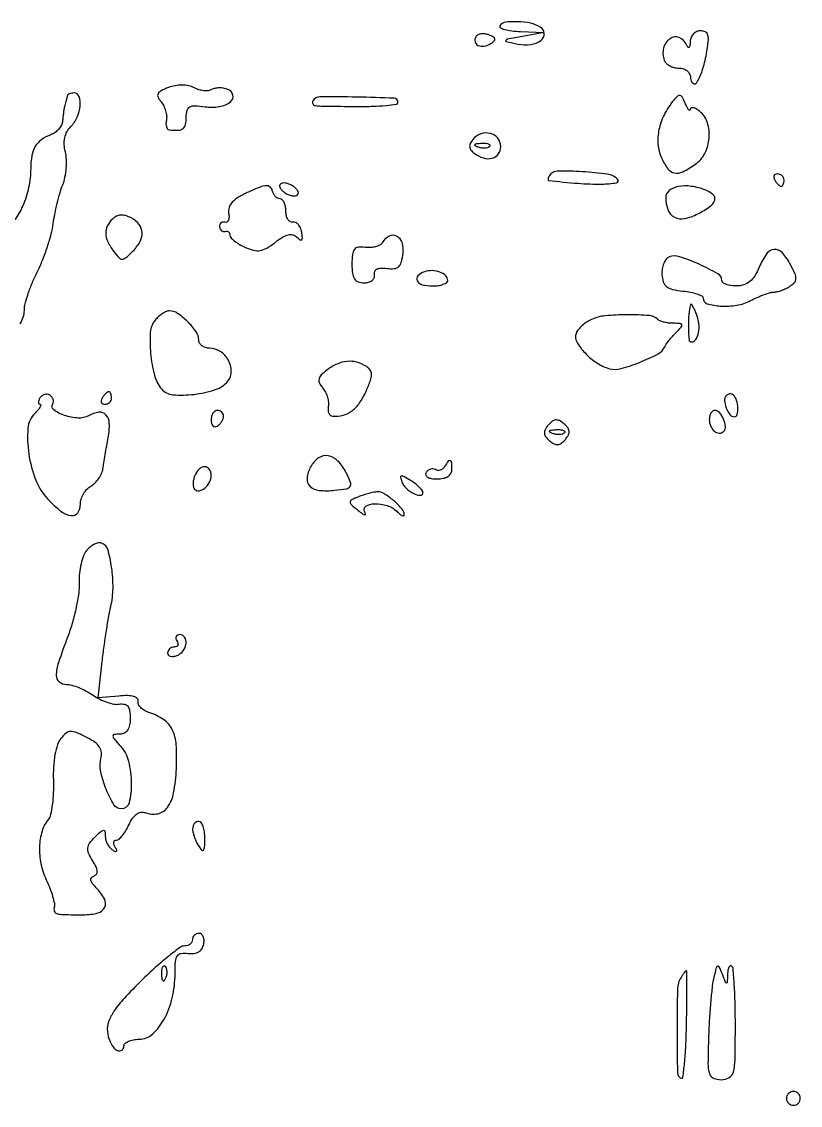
# Model space of a CAD drawing. Extents: x 0 to 5034, y 0 to 2560.
# Drawn here: x 3873.6 to 3998.6, y 796.4 to 970.5 of the extents above; entities that cross this region are included whole.
import ezdxf

# ---------------------------------------------------------------- set-up
doc = ezdxf.new("R2010")
doc.units = 0

msp = doc.modelspace()

# ---------------------------------------------------------------- linework, layer by layer
for points in [[(3950.367878, 969.786222, 0.428763), (3950.449511, 969.475017, 0.058735), (3951.143601, 969.192283, 0.038837), (3952.263645, 968.974724, 0.01992), (3953.690983, 968.868359), (3957.5, 968.736718), (3954, 968.083823, 0.001854), (3951.576079, 967.622352, 0.209769), (3951.314048, 967.441009, 0.514431), (3951.39066, 967.258981, 0.003845), (3953.24365, 966.85535, 0.086277), (3955.33304, 966.782904, 0.128709), (3957.012803, 967.480219, 0.257808), (3957.488847, 968.555793, 0.23659), (3956.849056, 969.593288, 0.088514), (3955.312231, 970.201788, 0.042696), (3953.201907, 970.445762, 0.040343), (3951.23199, 970.345439, 0.225115)], [(3946.515713, 968.025424, 0.191013), (3946.37394, 967.228674, 0.23802), (3946.834197, 966.646206, 0.152732), (3947.803525, 966.517896, 0.095806), (3948.881592, 966.92682, 0.03936), (3949.466726, 967.355474, 0.268353), (3949.580022, 967.680389, 0.227867), (3949.35823, 967.9802, 0.029854), (3948.615871, 968.317163, 0.058511), (3947.981629, 968.478786, 0.067768), (3947.358823, 968.477104, 0.078711), (3946.841624, 968.319872, 0.142196)], [(3980.921053, 967.25, -0.021021), (3980.862835, 966.583427, -0.185333), (3980.724694, 966.327933, -0.449116), (3980.54862, 966.351958, -0.051902), (3980.337719, 966.75, 0.205849), (3979.18223, 967.895926, 0.251184), (3977.690078, 967.720593, 0.181054), (3976.649126, 966.210138, 0.150517), (3976.754296, 964.25, 0.116338), (3977.070358, 963.771802, 0.066788), (3977.635018, 963.367188, 0.06102), (3978.3489, 963.093179, 0.061226), (3979.106989, 963, -0.080083), (3979.864054, 962.877962, -0.103387), (3980.471616, 962.52549, -0.109922), (3980.862004, 961.978775, -0.100622), (3981, 961.3, 0.241813), (3981.379872, 960.560461, 0.42937), (3981.988122, 960.677041, 0.067091), (3982.873058, 962.574878, 0.030159), (3983.533475, 965.25, 0.014795), (3983.839127, 967.243401, 0.091174), (3983.777891, 968.275087, 0.208094), (3983.377026, 968.800801, 0.127941), (3982.611291, 969, 0.106436), (3981.990364, 968.866307, 0.094939), (3981.450126, 968.485937, 0.091394), (3981.073474, 967.918188, 0.089836)], [(3897.135855, 959.871833, 0.02723), (3895.953466, 959.35064, 0.157627), (3895.475655, 958.875779, 0.232656), (3895.465345, 958.322478, 0.06363), (3895.946729, 957.564188, -0.057077), (3896.373419, 956.911062, -0.044366), (3896.685266, 956.121117, -0.045595), (3896.844326, 955.320799, -0.077223), (3896.810873, 954.639766, 0.046924), (3896.746882, 954.057395, 0.07205), (3896.811632, 953.555045, 0.09901), (3896.988083, 953.207173, 0.207084), (3897.25, 953.065577, 0.030189), (3898.723194, 953.026007, 0.152822), (3899.489693, 953.294392, 0.185973), (3899.88289, 953.917458, 0.04884), (3900, 955.113499, -0.060301), (3900.132121, 956.205031, -0.209097), (3900.554695, 956.757261, -0.140445), (3901.379407, 956.947155, -0.023248), (3903.018981, 956.783906, 0.078814), (3905.321946, 956.810564, 0.121945), (3907.136132, 957.602453, 0.304721), (3907.491792, 958.658092, 0.238841), (3906.660511, 959.57678, 0.050969), (3905.985863, 959.759547, 0.044024), (3905.25367, 959.814355, 0.046266), (3904.575289, 959.742354, 0.089076), (3904.068554, 959.542369, -0.113579), (3903.547618, 959.365456, -0.051449), (3902.822946, 959.366624, -0.047254), (3902.024142, 959.5276, -0.047405), (3901.270667, 959.83559, 0.070321), (3900.390781, 960.149178, 0.048334), (3899.335988, 960.260722, 0.045833), (3898.214796, 960.167633, 0.046606)], [(3920.344738, 957.75, 0.243578), (3920.30826, 957.264511, 0.266162), (3920.682283, 956.981545, 0.028863), (3921.99526, 956.889874, 0.000862), (3927.5, 956.833333, 0.010313), (3929.992205, 956.863436, 0.017076), (3932.090768, 957.003937, 0.011134), (3933.756836, 957.210355, 0.372009), (3934.000486, 957.492126, 0.402119), (3933.364302, 958.156159, 0.005817), (3927.392897, 958.338435, 0.006558), (3921.451088, 958.372699, 0.258167)], [(3978.260746, 957.814179, 0.056337), (3976.774976, 955.547252, 0.064784), (3975.917056, 953.108207, 0.0705), (3975.754065, 950.717563, 0.090697), (3976.305686, 948.589168, 0.049399), (3977.351313, 946.817633, 0.190343), (3978.41219, 946.148547, 0.165409), (3979.745305, 946.338253, 0.035467), (3981.777494, 947.556704, 0.125223), (3983.280268, 949.302834, 0.094308), (3983.96687, 951.751069, 0.097341), (3983.6983, 954.211946, 0.144824), (3982.5, 956, 0.035357), (3981.919039, 956.416545, 0.079788), (3981.419979, 956.622923, 0.162647), (3981.087035, 956.593014, 0.276313), (3980.929715, 956.372445, -0.31639), (3980.826068, 956.247689, -0.295669), (3980.666576, 956.298822, -0.060165), (3980.417826, 956.690862, -0.01758), (3980.132621, 957.34695, 0.026979), (3979.698169, 958.29713, 0.214029), (3979.32736, 958.588679, 0.249688), (3978.901855, 958.482401, 0.036001)], [(3946.031357, 951.537783, 0.059128), (3945.617012, 950.897852, 0.138195), (3945.514766, 950.341767, 0.14386), (3945.718811, 949.828785, 0.066181), (3946.237669, 949.321326, 0.084789), (3947.728649, 948.558422, 0.139054), (3949.136446, 948.519784, 0.17962), (3950.119686, 949.198749, 0.153949), (3950.5, 950.404671, 0.170357), (3950.035883, 951.727331, 0.163308), (3948.838942, 952.498071, 0.147205), (3947.317217, 952.431108, 0.136281)], [(3948.729167, 950.395833, -0.126455), (3948.402231, 950.202593, -0.060344), (3947.916927, 950.123424, -0.05415), (3947.359369, 950.160852, -0.051402), (3946.8125, 950.316886, -0.054073), (3946.395823, 950.538436, -0.470617), (3946.37858, 950.720685, -0.168741), (3946.670344, 950.862007, -0.018894), (3947.416667, 950.921053, -0.028489), (3948.112848, 950.910055, -0.077125), (3948.592839, 950.799335, -0.208169), (3948.77538, 950.614691, -0.296942)], [(3958.344437, 945.75, 0.030737), (3958.189096, 945.459537, 0.059424), (3958.108591, 945.209022, 0.100916), (3958.110137, 945.035716, 0.319495), (3958.190983, 944.961565, 0.0116), (3962.920712, 944.48441, 0.023195), (3966.676584, 944.368081, 0.033619), (3969.081767, 944.56728, 0.615291), (3969.267636, 945.132364, 0.16293), (3967.613622, 945.956745, 0.020721), (3963.597598, 946.351253, 0.017812), (3959.55178, 946.435676, 0.25627)], [(3994.5, 945, 0.029505), (3994.768994, 944.617226, 0.035638), (3995.066025, 944.29375, 0.038439), (3995.34829, 944.065539, 0.151918), (3995.559017, 944, 0.210953), (3995.727648, 944.07446, 0.081139), (3995.870461, 944.29375, 0.061769), (3995.967655, 944.617151, 0.042167), (3996, 945, 0.105053), (3995.918938, 945.381556, 0.099167), (3995.688914, 945.70625, 0.09642), (3995.345238, 945.923877, 0.093332), (3994.940983, 946, 0.108972), (3994.586039, 945.921712, 0.182303), (3994.3746, 945.70625, 0.161196), (3994.343488, 945.3821, 0.082592)], [(3909.979061, 943.086956, 0.028042), (3908.400207, 942.265949, 0.069887), (3907.386853, 941.454607, 0.103706), (3906.873879, 940.616873, 0.135049), (3906.807415, 939.723882, -0.049411), (3906.870683, 939.062994, -0.098768), (3906.766712, 938.550608, -0.161951), (3906.51963, 938.267875, -0.204414), (3906.178354, 938.223882, 0.098878), (3905.816817, 938.252123, 0.150889), (3905.531454, 938.12514, 0.15166), (3905.368314, 937.859989, 0.100193), (3905.35, 937.5, 0.077566), (3905.463827, 937.136807, 0.104762), (3905.67625, 936.867188, 0.122172), (3905.952627, 936.733137, 0.133334), (3906.25, 936.75, -0.108987), (3906.535807, 936.780015, -0.139303), (3906.779687, 936.679964, -0.132657), (3906.942536, 936.461646, -0.09456), (3907, 936.160515, 0.188032), (3907.153973, 935.76556, 0.038043), (3907.71436, 935.242145, 0.035296), (3908.500721, 934.698739, 0.026656), (3909.431864, 934.212999, 0.044199), (3910.790194, 933.733751, 0.103571), (3911.860579, 933.686151, 0.094107), (3912.923453, 934.073681, 0.032319), (3914.279294, 935.005053, -0.027945), (3915.46626, 935.835779, -0.081535), (3916.387389, 936.216631, -0.126987), (3917.135043, 936.199226, -0.128069), (3917.778129, 935.821871, 0.040899), (3918.276707, 935.398807, 0.372118), (3918.539039, 935.422636, 0.215978), (3918.656177, 935.75137, 0.020522), (3918.547862, 936.619301, 0.058348), (3918.345012, 937.320098, 0.080634), (3917.998261, 937.874107, 0.102233), (3917.567297, 938.199609, 0.167355), (3917.117163, 938.25, -0.187076), (3916.692277, 938.314094, -0.12135), (3916.328167, 938.660937, -0.087439), (3916.082244, 939.252926, -0.054878), (3916, 940, 0.044381), (3915.931911, 940.765593, 0.064209), (3915.727789, 941.4125, 0.084055), (3915.427474, 941.84996, 0.203094), (3915.073324, 942, -0.12994), (3914.694908, 942.100032, -0.075678), (3914.323883, 942.392731, -0.067055), (3914.016094, 942.825794, -0.061753), (3913.823324, 943.336956, 0.160898), (3913.469351, 943.90617, 0.192407), (3912.873048, 944.100625, 0.077033), (3911.848825, 943.872984, 0.012748)], [(3915, 944.075604, 0.142471), (3915.108138, 943.703798, 0.060245), (3915.440625, 943.297997, 0.052856), (3915.926166, 942.922397, 0.046632), (3916.5, 942.638374, 0.049166), (3917.07468, 942.480468, 0.08982), (3917.559375, 942.484956, 0.13955), (3917.877126, 942.644659, 0.209945), (3918, 942.924396, 0.142471), (3917.891862, 943.296202, 0.060245), (3917.559375, 943.702003, 0.052856), (3917.073834, 944.077603, 0.046632), (3916.5, 944.361626, 0.049166), (3915.92532, 944.519532, 0.08982), (3915.440625, 944.515044, 0.13955), (3915.122874, 944.355341, 0.209945)], [(3977, 942.2, 0.089382), (3977.358583, 940.210121, 0.187924), (3978.387384, 939.056102, 0.16863), (3980.020377, 938.830858, 0.070165), (3982.148756, 939.576925, 0.032408), (3984.106351, 940.755808, 0.162102), (3984.863432, 941.767248, 0.297027), (3984.633365, 942.645118, 0.092922), (3983.418213, 943.393011, 0.055407), (3981.089845, 944.001716, 0.082382), (3978.98768, 943.960954, 0.119903), (3977.543762, 943.311896, 0.231424)], [(3888.153196, 938.753196, 0.079336), (3887.324382, 937.609401, 0.125783), (3887.063569, 936.434614, 0.105412), (3887.385434, 935.129724, 0.044903), (3888.317674, 933.580232, 0.024743), (3889.153458, 932.548484, 0.202864), (3889.689537, 932.295994, 0.187701), (3890.268432, 932.495059, 0.02078), (3891.317674, 933.460531, 0.065327), (3892.543528, 935.05667, 0.139543), (3892.920639, 936.55121, 0.164124), (3892.43539, 937.858293, 0.099975), (3891.153196, 938.918012, 0.04812), (3890.256297, 939.292184, 0.088719), (3889.474241, 939.388144, 0.101995), (3888.781962, 939.205339, 0.081163)], [(3931.470427, 934.95215, -0.129609), (3931.070137, 934.572119, -0.058907), (3930.395645, 934.299599, -0.052667), (3929.573012, 934.165942, -0.04919), (3928.720999, 934.20215, 0.063428), (3927.637707, 934.217412, 0.201386), (3927.018297, 933.870894, 0.139812), (3926.697214, 933.079582, 0.026116), (3926.609589, 931.5, 0.030719), (3926.696362, 930.011295, 0.114113), (3927.013725, 929.133386, 0.164984), (3927.607892, 928.662994, 0.085867), (3928.55, 928.5, 0.066273), (3929.280821, 928.597294, 0.100501), (3929.852051, 928.883899, 0.127618), (3930.17876, 929.312267, 0.151539), (3930.227793, 929.81662, -0.148464), (3930.276249, 930.348214, -0.18235), (3930.612391, 930.711643, -0.11109), (3931.26561, 930.873142, -0.03991), (3932.227793, 930.81662, 0.056111), (3933.395567, 930.785844, 0.16876), (3934.113233, 931.106442, 0.14113), (3934.554204, 931.84899, 0.035247), (3934.816422, 933.25, 0.104142), (3934.656606, 934.963946, 0.20263), (3933.786641, 935.996057, 0.243602), (3932.57882, 935.987235, 0.133795)], [(3992, 931, -0.039879), (3991.291574, 929.61367, -0.08189), (3990.493835, 928.695903, -0.097184), (3989.54225, 928.178425, -0.076226), (3988.37868, 928, -0.035439), (3987.46764, 928.064654, -0.053772), (3986.698737, 928.26028, -0.070267), (3986.171203, 928.54634, -0.237736), (3986, 928.886059, 0.271428), (3985.370165, 929.960803, 0.022452), (3982.357876, 931.474792, 0.025227), (3979.201422, 932.700474, 0.173292), (3977.562598, 932.662395, 0.136617), (3977.074543, 932.300561, 0.066662), (3976.680786, 931.625674, 0.05857), (3976.434071, 930.761266, 0.052878), (3976.38259, 929.832264, 0.066745), (3976.602598, 928.647394, 0.148063), (3977.124294, 927.902348, 0.112654), (3978.080489, 927.450355, 0.030281), (3979.75, 927.186642, -0.023552), (3980.99529, 927.007067, -0.036328), (3982.045312, 926.724438, -0.040703), (3982.799609, 926.390376, -0.274746), (3983, 926.053219, 0.328415), (3983.665659, 925.149082, 0.061895), (3985.811484, 924.763272, 0.055019), (3988.414614, 924.908324, 0.078407), (3990.607251, 925.640021, -0.015531), (3991.694148, 926.161732, -0.01639), (3992.792198, 926.605004, -0.016226), (3993.760394, 926.924197, -0.068237), (3994.364307, 927.015313, 0.058118), (3994.902237, 927.085415, 0.025206), (3995.59344, 927.296275, 0.02453), (3996.313867, 927.597091, 0.02987), (3996.953786, 927.950276, 0.069684), (3997.660244, 928.549171, 0.178156), (3997.902779, 929.163776, 0.110099), (3997.738549, 929.99063, 0.019005), (3997.034806, 931.434964, 0.058845), (3995.696784, 933.353659, 0.236905), (3994.408465, 933.86682, 0.223474), (3993.170713, 933.148402, 0.053169)], [(3938.25, 930.269359, 0.108795), (3937.198921, 929.621517, 0.338387), (3937.082945, 928.849521, 0.205422), (3937.909153, 928.205486, 0.064317), (3939.5, 928, 0.033947), (3940.457587, 928.065089, 0.051882), (3941.265625, 928.262322, 0.06743), (3941.821956, 928.550354, 0.244294), (3942, 928.893011, 0.210241), (3941.665985, 929.652264, 0.097847), (3940.728054, 930.223237, 0.082195), (3939.473051, 930.461659, 0.090078)], [(3980.989044, 925, 0.054835), (3980.699174, 923.44844, 0.023827), (3980.641427, 921.348376, 0.015103), (3980.742709, 919.338823, 0.39081), (3981.10999, 919, 0.25208), (3981.838407, 919.392159, 0.10094), (3982.273978, 920.476846, 0.075262), (3982.319448, 921.971363, 0.064323), (3981.9319, 923.5, 0.014183), (3981.617213, 924.23379, 0.031928), (3981.328512, 924.765625, 0.063728), (3981.10929, 925.032083, 0.556607)], [(3894.992059, 922.490432, 0.15802), (3894.224408, 920.564441, 0.03988), (3894.27186, 917.147714, 0.040987), (3894.885849, 913.685827, 0.109248), (3896.026861, 911.467634, 0.201969), (3897.837916, 910.525937, 0.049687), (3901.264212, 910.588886, 0.050098), (3904.709344, 911.351234, 0.145793), (3906.690192, 912.728123, 0.171672), (3907.231872, 914.290215, 0.125944), (3906.762331, 916.078218, 0.119764), (3905.462186, 917.485724, 0.14772), (3903.759453, 918, -0.074858), (3903.087202, 918.101214, -0.088684), (3902.516839, 918.395097, -0.10068), (3902.135555, 918.832086, -0.129909), (3902, 919.345012, 0.153855), (3901.592182, 920.638975, 0.045093), (3900.232043, 922.251317, 0.045141), (3898.602286, 923.595583, 0.151001), (3897.293704, 924, 0.10571), (3896.803524, 923.895195, 0.039824), (3896.18496, 923.556564, 0.037238), (3895.548902, 923.068064, 0.037192)], [(3965.077026, 922.623217, 0.042325), (3964.288164, 922.186948, 0.036151), (3963.538542, 921.602708, 0.037737), (3962.933015, 920.966948, 0.07997), (3962.592469, 920.380374, 0.226386), (3962.699282, 919.028686, 0.059168), (3964.038828, 917.238236, 0.055958), (3965.970101, 915.616576, 0.082913), (3967.983063, 914.71468, 0.131627), (3969.81122, 914.725597, 0.027708), (3972.868011, 915.749188, 0.025957), (3975.776506, 917.084581, 0.173424), (3976.839286, 918.236808, -0.054158), (3977.064745, 918.640049, -0.013951), (3977.514286, 919.236415, -0.014034), (3978.06843, 919.891793, -0.01386), (3978.660714, 920.517857, 0.013726), (3979.489436, 921.393371, 0.257545), (3979.571572, 921.75, 0.314768), (3979.31276, 921.960634, 0.01831), (3978.238095, 922, -0.030323), (3977.46203, 922.047109, -0.031231), (3976.70512, 922.187737, -0.032882), (3976.068808, 922.392884, -0.1023), (3975.694229, 922.639104, 0.180359), (3974.367575, 923.245155, 0.018285), (3970.844302, 923.368764, 0.022846), (3967.275133, 923.200243, 0.08211)], [(3922.601615, 914.499452, 0.03386), (3921.679442, 913.69777, 0.139321), (3921.321338, 913.058509, 0.173623), (3921.392987, 912.410088, 0.059785), (3921.912489, 911.605445, -0.055637), (3922.352256, 910.936502, -0.044094), (3922.675208, 910.133236, -0.045504), (3922.842004, 909.323695, -0.079031), (3922.810873, 908.639766, 0.063485), (3922.766392, 908.05885, 0.09152), (3922.885069, 907.558559, 0.11664), (3923.143756, 907.216624, 0.160693), (3923.5, 907.077536, 0.079202), (3925.186531, 907.254437, 0.095003), (3926.619907, 907.950412, 0.082597), (3927.836411, 909.218808, 0.045777), (3928.882884, 911.097545, 0.015456), (3929.589678, 912.837713, 0.089002), (3929.764367, 913.812283, 0.163385), (3929.535784, 914.492742, 0.089798), (3928.882192, 915.093971, 0.075904), (3927.371337, 915.756138, 0.089215), (3925.815717, 915.886462, 0.082829), (3924.222516, 915.463218, 0.055803)], [(3876.510081, 910.016312, 0.043874), (3876.314019, 909.626367, 0.095409), (3876.251668, 909.298542, 0.173545), (3876.327925, 909.086985, 0.223927), (3876.512412, 909, -0.436029), (3876.627029, 908.876583, -0.109306), (3876.538132, 908.580468, -0.048225), (3876.219699, 908.120737, -0.020815), (3875.714663, 907.571805, 0.177517), (3874.574891, 905.112755, 0.057928), (3874.709248, 901.052096, 0.056249), (3875.838056, 896.828878, 0.095641), (3877.786684, 893.75, 0.036501), (3879.877653, 891.829745, 0.130149), (3881.529289, 891.109827, 0.28762), (3882.567331, 891.558419, 0.151842), (3883, 892.95031, -0.07571), (3883.124202, 893.765853, -0.055891), (3883.491992, 894.603049, -0.056081), (3884.034161, 895.334834, -0.077883), (3884.674868, 895.837923, 0.066898), (3885.335571, 896.333761, 0.046774), (3885.936199, 897.04697, 0.046927), (3886.391459, 897.855821, 0.069218), (3886.616819, 898.637613, -0.00475), (3886.759482, 899.569341, -0.001737), (3886.978386, 900.884705, -0.001722), (3887.227652, 902.321075, -0.002061), (3887.472634, 903.672019, 0.053175), (3887.647246, 905.927447, 0.178255), (3887.103811, 907.280999, 0.245712), (3885.964361, 907.702528, 0.095957), (3884.321948, 907.160295, -0.144537), (3882.655819, 906.782257, -0.064225), (3880.423368, 907.216792, -0.080755), (3878.732632, 908.100611, -0.388305), (3878.547669, 909.07713, 0.119959), (3878.659783, 909.421435, 0.100694), (3878.611924, 909.80327, 0.091965), (3878.410536, 910.164309, 0.081428), (3878.08541, 910.447214, 0.106468), (3877.675905, 910.592734, 0.099401), (3877.231932, 910.562118, 0.096033), (3876.821919, 910.359753, 0.092075)], [(3886.5, 910, 0.082592), (3886.343488, 909.6179, 0.161196), (3886.3746, 909.29375, 0.182303), (3886.586039, 909.078288, 0.108972), (3886.940983, 909, 0.093332), (3887.345238, 909.076123, 0.09642), (3887.688914, 909.29375, 0.099167), (3887.918938, 909.618444, 0.105053), (3888, 910, 0.042167), (3887.967655, 910.382849, 0.061769), (3887.870461, 910.70625, 0.081139), (3887.727648, 910.92554, 0.210953), (3887.559017, 911, 0.151918), (3887.34829, 910.934461, 0.038439), (3887.066025, 910.70625, 0.035638), (3886.768994, 910.382774, 0.029505)], [(3986.735568, 910.402234, 0.214125), (3986.436972, 909.617336, 0.075704), (3986.692941, 908.41333, 0.076644), (3987.29082, 907.353408, 0.229986), (3988.018505, 907, 0.339061), (3988.480615, 907.354072, 0.0772), (3988.595258, 908.400556, 0.065149), (3988.379928, 909.617777, 0.120628), (3987.862278, 910.471056, 0.112247), (3987.614623, 910.626959, 0.100155), (3987.313117, 910.669029, 0.094364), (3987.003941, 910.590354, 0.087233)], [(3904, 906.440983, 0.066118), (3904.073267, 905.889346, 0.138808), (3904.29375, 905.521475, 0.191142), (3904.620352, 905.392057, 0.139169), (3905, 905.5, 0.06081), (3905.382515, 905.806203, 0.051032), (3905.70625, 906.2129, 0.053229), (3905.926698, 906.653442, 0.089642), (3906, 907.059017, 0.105429), (3905.923444, 907.418051, 0.099231), (3905.70625, 907.723586, 0.096318), (3905.381732, 907.928382, 0.092995), (3905, 908, 0.153634), (3904.618621, 907.879982, 0.097988), (3904.29375, 907.542039, 0.080552), (3904.074545, 907.037096, 0.062283)], [(3984, 906.559017, 0.09848), (3984.213704, 905.484534, 0.119858), (3984.817565, 904.658465, 0.164168), (3985.58897, 904.354327, 0.211971), (3986.291619, 904.624952, 0.218914), (3986.58367, 905.414306, 0.079214), (3986.298867, 906.605117, 0.079209), (3985.65787, 907.648401, 0.218838), (3984.893011, 908, 0.15858), (3984.552406, 907.889187, 0.097032), (3984.262322, 907.576711, 0.078855), (3984.066453, 907.110074, 0.060079)], [(3958.120348, 905.64501, 0.052816), (3957.635449, 904.91638, 0.144578), (3957.517128, 904.315711, 0.144578), (3957.744118, 903.747136, 0.052816), (3958.35499, 903.120348, 0.052816), (3959.08362, 902.635449, 0.144578), (3959.684289, 902.517128, 0.144578), (3960.252864, 902.744118, 0.052816), (3960.879652, 903.35499, 0.052816), (3961.364551, 904.08362, 0.144578), (3961.482872, 904.684289, 0.144578), (3961.255882, 905.252864, 0.052816), (3960.64501, 905.879652, 0.052816), (3959.91638, 906.364551, 0.144578), (3959.315711, 906.482872, 0.144578), (3958.747136, 906.255882, 0.052816)], [(3960.729167, 904.395833, -0.126455), (3960.402231, 904.202593, -0.060344), (3959.916927, 904.123424, -0.05415), (3959.359369, 904.160852, -0.051402), (3958.8125, 904.316886, -0.054073), (3958.395823, 904.538436, -0.470617), (3958.37858, 904.720685, -0.168741), (3958.670344, 904.862007, -0.018894), (3959.416667, 904.921053, -0.028489), (3960.112848, 904.910055, -0.077125), (3960.592839, 904.799335, -0.208169), (3960.77538, 904.614691, -0.296942)], [(3919.974831, 898.952971, 0.092387), (3919.395133, 897.125328, 0.234418), (3919.844083, 895.846515, 0.171099), (3921.313585, 895.165918, 0.049667), (3923.848163, 895.177158, 0.015593), (3925.749227, 895.43512, 0.208614), (3926.326263, 895.811019, 0.245077), (3926.391523, 896.45236, 0.021487), (3925.700204, 897.991142, 0.076503), (3924.355851, 899.882548, 0.159772), (3922.773801, 900.71284, 0.195884), (3921.234638, 900.36796, 0.118576)], [(3941.489919, 898.983688, -0.08344), (3941.184813, 898.635866, -0.092847), (3940.793158, 898.422376, -0.100558), (3940.376993, 898.374953, -0.117181), (3940, 898.5, 0.117181), (3939.623007, 898.625047, 0.100558), (3939.206842, 898.577624, 0.092847), (3938.815187, 898.364134, 0.08344), (3938.510081, 898.016312, 0.227403), (3938.468147, 897.623584, 0.1787), (3938.745526, 897.290566, 0.092439), (3939.37415, 897.069416, 0.0385), (3940.274316, 897, 0.051267), (3941.258259, 897.101153, 0.089021), (3942.017942, 897.40675, 0.115807), (3942.494104, 897.887914, 0.138268), (3942.666667, 898.5, 0.018973), (3942.624051, 899.622673, 0.28348), (3942.403163, 899.926681, 0.340866), (3942.073549, 899.836506, 0.023291)], [(3901.345077, 897.456872, 0.040437), (3901.159636, 896.825266, 0.047038), (3901.090489, 896.203417, 0.053261), (3901.137634, 895.679172, 0.148397), (3901.30993, 895.356736, 0.242984), (3902.067091, 895.115307, 0.130219), (3902.983357, 895.532249, 0.102648), (3903.733481, 896.459491, 0.119467), (3904, 897.559017, 0.145562), (3903.698605, 898.572362, 0.263631), (3902.952801, 898.957869, 0.194771), (3902.03364, 898.543885, 0.099447)], [(3934.614319, 896.562686, 0.112484), (3935.312929, 895.520269, 0.068657), (3936.52476, 894.656523, 0.110327), (3937.567574, 894.376456, 0.42675), (3938, 894.790838, 0.165644), (3937.877971, 895.149078, 0.032783), (3937.423369, 895.665149, 0.031485), (3936.788558, 896.222086, 0.024743), (3936.037, 896.74482, 0.010096), (3934.96095, 897.386996, 0.162712), (3934.55189, 897.467903, 0.440186), (3934.405529, 897.260328, 0.037824)], [(3927.65305, 894.132621, 0.018619), (3926.53717, 893.644782, 0.280746), (3926.316699, 893.303843, 0.220245), (3926.494321, 892.891732, 0.012041), (3927.595009, 891.952906, 0.013271), (3928.317836, 891.397017, 0.10943), (3928.695821, 891.232261, 0.557674), (3928.80484, 891.350129, 0.067598), (3928.632941, 891.75, -0.410243), (3928.842299, 892.614424, -0.137072), (3930.22443, 893.015039, -0.077361), (3932.280906, 892.715294, -0.122164), (3933.8, 891.8, 0.024744), (3934.261398, 891.38214, 0.06058), (3934.6475, 891.137143, 0.150483), (3934.890956, 891.10142, 0.37007), (3935, 891.228571, 0.18165), (3934.636006, 892.19742, 0.035965), (3933.295295, 893.524087, 0.036731), (3931.764785, 894.65131, 0.156495), (3930.678571, 894.929715, 0.03592), (3930.09903, 894.853136, 0.013605), (3929.303664, 894.666576, 0.013394), (3928.446585, 894.416041, 0.015934)], [(3883.989771, 885.487675, 0.083405), (3883.495209, 884.636385, 0.033185), (3883.103146, 883.339276, 0.031695), (3882.857598, 881.853757, 0.034519), (3882.811609, 880.391204, -0.043682), (3882.72646, 878.680482, -0.017799), (3882.325897, 876.383312, -0.017451), (3881.717523, 873.930551, -0.021301), (3880.972427, 871.686835, 0.009859), (3879.476221, 867.50375, 0.074746), (3879.113302, 865.44596, 0.232709), (3879.584863, 864.422946, 0.172067), (3880.777494, 864, -0.069636), (3881.631711, 863.880453, -0.027273), (3882.759147, 863.490967, -0.026354), (3883.950341, 862.930389, -0.029697), (3885.027494, 862.267122, 0.036775), (3886.102766, 861.625806, 0.034066), (3887.287764, 861.13015, 0.035853), (3888.404925, 860.837288, 0.088257), (3889.25, 860.829981, -0.09036), (3890.067506, 860.819499, -0.182066), (3890.60814, 860.485621, -0.128429), (3890.911264, 859.772475, -0.03663), (3891, 858.562858, -0.043832), (3890.900639, 857.431601, -0.099873), (3890.58856, 856.637142, -0.13473), (3890.065335, 856.16931, -0.115944), (3889.345012, 856, 0.033107), (3888.439041, 855.939946, 0.391025), (3888.232574, 855.691271, 0.163769), (3888.409614, 855.244417, 0.008422), (3889.447164, 854.058383, -0.124446), (3890.723581, 851.653458, -0.056905), (3891.175544, 848.103638, -0.062857), (3890.822191, 844.97873, -0.346062), (3889.577445, 844, -0.26092), (3888.38464, 844.667926, -0.041203), (3887.128278, 847.156521, -0.043551), (3886.26053, 849.980574, -0.117244), (3886.307172, 852.066625, 0.091739), (3886.380062, 853.065934, 0.120558), (3886.067471, 853.921978, 0.090912), (3885.307109, 854.703936, 0.035221), (3884.012205, 855.493689, 0.018617), (3882.36771, 856.267925, 0.111719), (3881.443182, 856.436424, 0.160119), (3880.703442, 856.158169, 0.050394), (3879.850588, 855.3178, 0.096775), (3879.311172, 854.32834, 0.03281), (3878.918798, 852.728957, 0.029426), (3878.689637, 850.764781, 0.022275), (3878.661921, 848.594136, -0.017998), (3878.653336, 846.558513, -0.02176), (3878.493566, 844.654679, -0.021024), (3878.22596, 843.088946, -0.120542), (3877.86142, 842.336686, 0.100744), (3876.839274, 840.42204, 0.06371), (3876.428783, 837.915186, 0.059253), (3876.656936, 835.182854, 0.060421), (3877.519892, 832.599324, -0.017875), (3878.100779, 831.252958, -0.021634), (3878.544377, 829.950715, -0.020867), (3878.819912, 828.840779, -0.120457), (3878.797013, 828.24104, 0.150093), (3878.810684, 827.559013, 0.253955), (3879.216012, 827.177304, 0.060534), (3880.314733, 827.025739, 0.00404), (3883.5, 827, 0.061088), (3885.814611, 827.283847, 0.227284), (3886.915879, 828.194658, 0.241667), (3886.858651, 829.574735, 0.067531), (3885.508929, 831.348214, -0.032596), (3884.907698, 832.033399, -0.116173), (3884.669357, 832.561779, -0.219617), (3884.76398, 832.948566, -0.145194), (3885.145169, 833.215056, 0.153125), (3885.568088, 833.520598, 0.180839), (3885.705362, 833.991845, 0.095315), (3885.516637, 834.688887, 0.025951), (3884.960708, 835.691309, -0.034547), (3884.325389, 836.884766, -0.129759), (3884.189691, 837.714868, -0.134736), (3884.483355, 838.485927, -0.03843), (3885.324467, 839.467324, -0.011156), (3886.276446, 840.377744, -0.162336), (3886.696073, 840.564591, -0.392462), (3886.935214, 840.382441, -0.042996), (3887, 839.630446, 0.067437), (3887.085554, 838.999008, 0.052329), (3887.339137, 838.352707, 0.053442), (3887.712672, 837.789046, 0.081478), (3888.154508, 837.404508, 0.029004), (3888.613152, 837.156574, 0.315645), (3888.809017, 837.190983, 0.315645), (3888.843426, 837.386848, 0.029004), (3888.595492, 837.845492, -0.056651), (3888.386959, 838.287991, -0.122123), (3888.355499, 838.660863, -0.190345), (3888.49952, 838.90384, -0.166397), (3888.780468, 839, 0.183494), (3889.20041, 839.159484, 0.039857), (3889.747, 839.728585, 0.036567), (3890.310525, 840.53067, 0.027963), (3890.809065, 841.480288, -0.043995), (3891.380446, 842.488818, -0.083243), (3892.028686, 843.158013, -0.112191), (3892.716561, 843.458419, -0.139574), (3893.408841, 843.396607, 0.142974), (3895.43807, 843.22905, 0.189536), (3896.97745, 844.229405, 0.109592), (3897.976724, 846.582467, 0.034172), (3898.419444, 850.416582, 0.028077), (3898.382353, 854.322088, 0.096826), (3897.73766, 856.758427, 0.131255), (3896.35444, 858.358767, 0.07255), (3894.014394, 859.495432, -0.054102), (3893.276474, 859.82093, -0.068382), (3892.687891, 860.277807, -0.082967), (3892.331083, 860.789836, -0.161118), (3892.270313, 861.279143, 0.25645), (3892.124536, 861.740333, 0.124047), (3891.569324, 862.055088, 0.065532), (3890.577054, 862.192922, 0.024402), (3889.167547, 862.134187), (3885.835093, 861.831969), (3886.503591, 867.665985, -0.005319), (3886.811217, 870.119578, -0.004712), (3887.182724, 872.667508, -0.004735), (3887.560631, 874.955676, -0.014393), (3887.87679, 876.5, 0.054592), (3888.239824, 879.469739, 0.039092), (3888.020395, 882.810946, 0.036528), (3887.386802, 885.688229, 0.245359), (3886.400085, 886.703814, 0.136354), (3885.883622, 886.728399, 0.061029), (3885.238341, 886.496226, 0.053933), (3884.572594, 886.064747, 0.048855)], [(3898.5, 871, -0.082592), (3898.656512, 870.6179, -0.161196), (3898.6254, 870.29375, -0.182303), (3898.413961, 870.078288, -0.108972), (3898.059017, 870, 0.090291), (3897.654707, 869.926389, 0.095452), (3897.311086, 869.715469, 0.099707), (3897.081171, 869.400926, 0.108533), (3897, 869.031385, 0.184534), (3897.122486, 868.710807, 0.147206), (3897.440625, 868.516384, 0.100118), (3897.925634, 868.488865, 0.055937), (3898.5, 868.638374, 0.141428), (3899.48409, 869.382454, 0.128695), (3899.964877, 870.564109, 0.17945), (3899.734764, 871.570986, 0.252945), (3898.940983, 872, 0.108972), (3898.586039, 871.921712, 0.182303), (3898.3746, 871.70625, 0.161196), (3898.343488, 871.3821, 0.082592)], [(3901.015313, 840.75, 0.056852), (3901.089392, 840.164396, 0.026113), (3901.310881, 839.426563, 0.025456), (3901.627757, 838.665965, 0.032032), (3902, 838, 0.043106), (3902.487379, 837.371881, 0.461139), (3902.771138, 837.383071, 0.155556), (3902.945789, 837.849063, 0.011096), (3902.984687, 839.25, 0.03458), (3902.917643, 840.303322, 0.052836), (3902.701752, 841.192188, 0.069028), (3902.382445, 841.80301, 0.242407), (3902, 842, 0.124732), (3901.619836, 841.903664, 0.102154), (3901.298248, 841.632812, 0.091624), (3901.084918, 841.227496, 0.078662)], [(3901, 823, -0.124042), (3900.903811, 822.618239, -0.100354), (3900.632812, 822.292341, -0.090259), (3900.227505, 822.072473, -0.078455), (3899.75, 821.995205, 0.158939), (3899.007684, 821.749969, 0.010479), (3897.197193, 820.358495, 0.014339), (3895.083734, 818.560548, 0.010179), (3892.814912, 816.43016, 0.012022), (3890.029199, 813.571392, 0.039275), (3888.39048, 811.502555, 0.06185), (3887.539509, 809.818343, 0.105645), (3887.330184, 808.263198, 0.089517), (3887.762961, 806.604809, 0.104358), (3888.736185, 805.302545, 0.304242), (3889.552648, 805.195509, 0.284974), (3890, 805.916667, -0.210723), (3890.1827, 806.330925, -0.081227), (3890.720593, 806.681771, -0.06184), (3891.513926, 806.920537, -0.04223), (3892.453083, 807, 0.187452), (3894.563816, 807.820139, 0.082553), (3896.442326, 810.216446, 0.067758), (3897.754643, 813.652621, 0.05744), (3898.2, 817.516538, -0.018218), (3898.272018, 819.492442, -0.126206), (3898.577922, 820.403469, -0.218385), (3899.198296, 820.797393, -0.068624), (3900.32535, 820.795917, 0.061759), (3901.258853, 820.78193, 0.106171), (3901.994141, 821.02554, 0.11939), (3902.50826, 821.523203, 0.092191), (3902.798674, 822.25, 0.058115), (3902.852478, 822.919582, 0.089491), (3902.729142, 823.485937, 0.12033), (3902.454084, 823.86126, 0.176512), (3902.073324, 824, 0.092041), (3901.663585, 823.92393, 0.096023), (3901.315289, 823.70625, 0.099407), (3901.082205, 823.381539, 0.106506)], [(3896.683114, 816.8125, -0.054073), (3896.461564, 816.395823, -0.470617), (3896.279315, 816.37858, -0.168741), (3896.137993, 816.670344, -0.018894), (3896.078947, 817.416667, -0.028489), (3896.089945, 818.112848, -0.077125), (3896.200665, 818.592839, -0.208169), (3896.385309, 818.77538, -0.296942), (3896.604167, 818.729167, -0.126455), (3896.797407, 818.402231, -0.060344), (3896.876576, 817.916927, -0.05415), (3896.839148, 817.359369, -0.051402)], [(3984.723355, 816.963549, 0.031006), (3984.47593, 815.581566, 0.006717), (3984.229482, 813.167417, 0.006981), (3984.020448, 810.360605, 0.006628), (3983.885559, 807.5, 0.005585), (3983.78576, 803.103301, 0.073563), (3984.004641, 801.495893, 0.222924), (3984.647318, 800.764427, 0.103176), (3985.915118, 800.5, 0.129811), (3987.189256, 800.836464, 0.203503), (3987.867611, 801.723415, 0.058777), (3988.135326, 803.709679, 0.004139), (3988.181818, 809.325758, 0.006248), (3988.139016, 812.750751, 0.009419), (3988.008239, 815.732528, 0.004809), (3987.827242, 818.232039, 0.17771), (3987.590909, 818.742424, 0.299585), (3987.362543, 818.789489, 0.184362), (3987.152933, 818.596733, 0.076292), (3986.997686, 818.112652, 0.030359), (3986.929715, 817.416667, -0.003395), (3986.873892, 816.132532, -0.415871), (3986.763568, 816.033336, -0.290813), (3986.617861, 816.137777, -0.002543), (3986.09172, 817.463549, 0.010904), (3985.598722, 818.64767, 0.395014), (3985.349422, 818.753683, 0.243787), (3985.118817, 818.502254, 0.006207)], [(3979.459017, 816.933688, 0.132959), (3978.891647, 815.026872, 0.006607), (3978.814976, 808.431344, 0.004051), (3978.881219, 801.596691, 0.31014), (3979.484737, 800.75, 0.481166), (3979.76375, 800.919865, 0.006832), (3980.016878, 803.143853, 0.012801), (3980.222288, 805.912215, 0.007395), (3980.334737, 809.250352, 0.002044), (3980.384383, 812.605656, 0.003411), (3980.395353, 815.430184, 0.000469), (3980.385683, 817.924194, 0.413343), (3980.309017, 818.000352, 0.213978), (3980.204645, 817.953311, 0.013232), (3979.980549, 817.686874, 0.017737), (3979.725385, 817.342269, 0.01208)], [(3996.552786, 798.08541, 0.099038), (3996.401684, 797.679226, 0.097945), (3996.417584, 797.244476, 0.097945), (3996.597789, 796.848514, 0.099038), (3996.91459, 796.552786, 0.099038), (3997.320774, 796.401684, 0.097945), (3997.755524, 796.417584, 0.097945), (3998.151486, 796.597789, 0.099038), (3998.447214, 796.91459, 0.099038), (3998.598316, 797.320774, 0.097945), (3998.582416, 797.755524, 0.097945), (3998.402211, 798.151486, 0.099038), (3998.08541, 798.447214, 0.099038), (3997.679226, 798.598316, 0.097945), (3997.244476, 798.582416, 0.097945), (3996.848514, 798.402211, 0.099038)]]:
    msp.add_lwpolyline(points, format="xyb", close=True)
msp.add_lwpolyline([(3873.315398, 921.927444, 0.153335), (3874, 924.107323, -0.064383), (3874.134301, 925.145991, -0.017183), (3874.614598, 926.746506, -0.017125), (3875.291381, 928.543732, -0.016906), (3876.092249, 930.298306, 0.020488), (3876.927249, 932.162892, 0.014985), (3877.705367, 934.293877, 0.01519), (3878.321498, 936.360403, 0.032104), (3878.645662, 938, -0.01615), (3878.899285, 939.539242, -0.01096), (3879.282694, 941.273985, -0.011052), (3879.727181, 942.934537, -0.021654), (3880.166692, 944.230589, 0.043421), (3880.525765, 945.463236, 0.029515), (3880.726389, 946.911443, 0.029798), (3880.753698, 948.343655, 0.051393), (3880.58372, 949.522457, -0.048731), (3880.403451, 950.727286, -0.066244), (3880.492475, 951.821772, -0.071709), (3880.852274, 952.787526, -0.071521), (3881.47044, 953.613297, 0.094612), (3882.476519, 955.094229, 0.077676), (3882.956015, 956.948601, 0.106628), (3882.784863, 958.437375, 0.321399), (3882, 959, 0.04711), (3881.608165, 958.963, 0.057545), (3881.257031, 958.853125, 0.068048), (3880.995835, 958.691503, 0.160307), (3880.875, 958.5), (3880.810327, 958.241308), (3880.713281, 957.853125), (3880.604881, 957.419526, -0.000455), (3880.5, 957, 0.017234), (3880.395222, 956.509648, 0.007245), (3880.286719, 955.843906, 0.007158), (3880.191135, 955.128141, 0.009249), (3880.125, 954.468615, -0.096105), (3879.947533, 953.834948, -0.061654), (3879.522656, 953.197408, -0.058904), (3878.92848, 952.652545, -0.067853), (3878.25, 952.291557, 0.065757), (3876.742631, 951.497609, 0.103962), (3875.753237, 950.430236, 0.091667), (3875.201182, 948.95238, 0.042222), (3875.015313, 946.899223, -0.050197), (3874.686781, 943.81726, -0.050648), (3873.750839, 940.872287, -0.05662), (3872.480064, 938.66331, -0.235823)], format="xyb")

doc.saveas('drawing.dxf')
